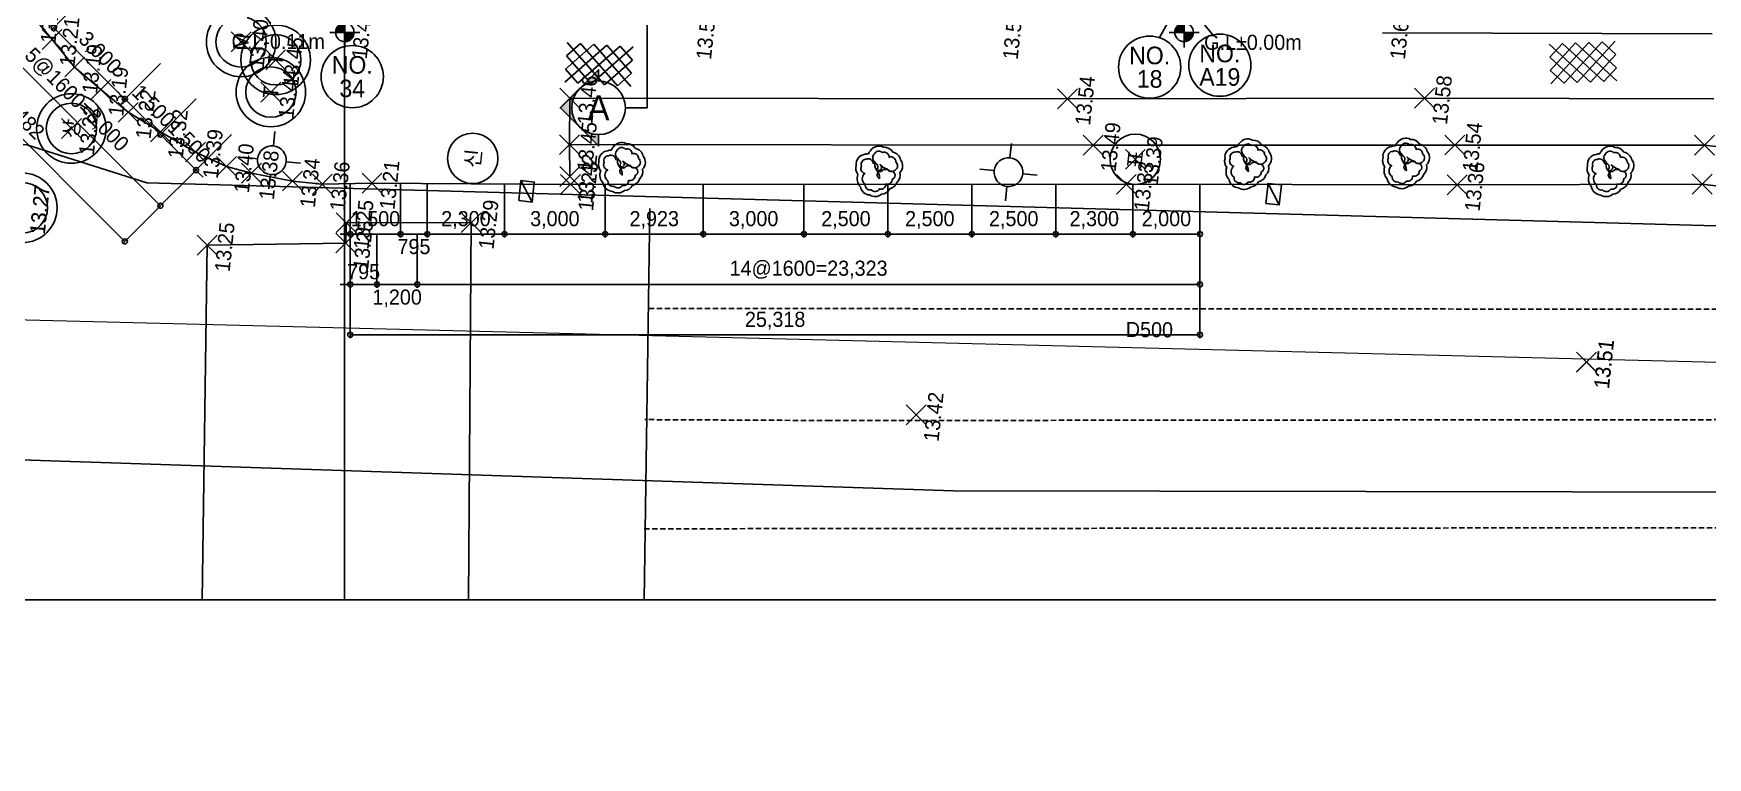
# Model space of a CAD drawing. Header units: millimetres. Extents: x 1073475 to 2890243, y -1340830 to -367733.
# Drawn here: x 1669153 to 1685988, y -399366 to -392086 of the extents above; entities that cross this region are included whole.
import ezdxf
from ezdxf.enums import TextEntityAlignment as Align
from ezdxf.xclip import XClip

# ---------------------------------------------------------------- set-up
doc = ezdxf.new("R2010")
doc.units = ezdxf.units.MM
doc.header["$LTSCALE"] = 50
doc.header["$XCLIPFRAME"] = 2
doc.header["$PDMODE"] = 3
doc.header["$PDSIZE"] = 100
doc.linetypes.add('HIDDEN2', pattern=[4.7625, 3.175, -1.5875])
doc.linetypes.add('PHANTOM', pattern=[63.5, 31.75, -6.35, 6.35, -6.35, 6.35, -6.35])
doc.layers.get('Defpoints').update_dxf_attribs({"color": 151})
for name, color, linetype in [('1-우수관로', 140, '우수'), ('C-DIM', 7, 'Continuous'), ('NO', 2, 'Continuous'), ('가로등', 1, 'Continuous'), ('단면', 4, 'Continuous'), ('도로', 1, 'Continuous'), ('맨홀', 1, 'Continuous'), ('보도', 7, 'Continuous'), ('보도블럭', 7, 'Continuous'), ('상수도맨홀', 1, 'Continuous'), ('신호등', 1, 'Continuous'), ('연속지적도', 32, 'Continuous'), ('우수받이', 5, 'Continuous'), ('자전거전용도로', 7, 'Continuous'), ('조경', 3, 'Continuous'), ('지하지장물_상수관로', 5, 'HIDDEN2'), ('지하지장물_전기관로', 1, 'HIDDEN2'), ('차선', 7, 'HIDDEN2'), ('측량점_높이', 8, 'Continuous'), ('측량점_심볼', 7, 'Continuous'), ('통신맨홀', 1, 'Continuous'), ('표지판', 1, 'Continuous'), ('현황레벨', 7, 'Continuous'), ('화단경계', 3, 'Continuous'), ('횡단보도', 40, 'Continuous')]:
    doc.layers.add(name, color=color, linetype=linetype)
doc.styles.add('LT', font='')
doc.styles.get("Standard").update_dxf_attribs({"font": ''})
doc.styles.add('굴림체', font='')
doc.styles.add('돋움', font='')
doc.styles.get('LT').set_extended_font_data('GulimChe')
doc.styles.get('Standard').set_extended_font_data('Dotum')
doc.styles.get('굴림체').set_extended_font_data('Dotum')
doc.styles.get('돋움').set_extended_font_data('Dotum')
doc.linetypes.add('POWER_LINE', pattern='A,12.7,-5.08,["POWER",Standard,S=2.54,R=0,X=-2.54,Y=-1.27],-6.35', length=24.13)
doc.linetypes.add('WATER_LINE', pattern='A,12.7,-5.08,["WATER",Standard,S=2.54,R=0,X=-2.54,Y=-1.27],-6.35', length=24.13)
doc.linetypes.add('우수', pattern='A,0.5,-0.05,["우수",LT,S=0.1,R=0,X=0,Y=-0.05],-0.4', length=0.95)
doc.dimstyles.new('SAM-300', dxfattribs={"dimscale": 1.5, "dimtxt": 300, "dimasz": 100, "dimexe": 70, "dimexo": 0, "dimgap": 100, "dimtad": 1, "dimdec": 0, "dimzin": 0, "dimdsep": 46, "dimlunit": 6, "dimtxsty": '돋움', "dimblk": 'ORIGIN', "dimcen": 100, "dimclrd": 1, "dimclre": 1, "dimclrt": 7, "dimadec": 0, "dimazin": 0, "dimtfac": 1, "dimtdec": 0, "dimtix": 1, "dimtmove": 2, "dimatfit": 3, "dimfxl": 70, "dimtolj": 1, "dimtzin": 0, "dimlwd": -1, "dimlwe": -1, "dimarcsym": 0})

# ---------------------------------------------------------------- blocks, each defined once
blk = doc.blocks.new('A$405090834614')
at = {"layer": '1-우수관로', "color": 251, "linetype": '우수', "lineweight": 0, "ltscale": 80}
blk.add_lwpolyline([(121638, 164312), (127425, 92669), (132944, 11829)], dxfattribs=at)
at = {"layer": '가로등', "color": 251, "linetype": 'Continuous'}
for p, q in [((127972, 147665), (127972, 148094)), ((127543, 147237), (127115, 147237)), ((128400, 147237), (128829, 147237)), ((127972, 146808), (127972, 146380)), ((129933, 125805), (129933, 126234)), ((129505, 125377), (129076, 125377)), ((130362, 125377), (130790, 125377)), ((129933, 124948), (129933, 124520))]:
    blk.add_line(p, q, dxfattribs=at)
for centre, major_axis, start_param, end_param in [((127972, 147237), (303, 303), 5.497787, 11.780972), ((129933, 125377), (-303, 303), 3.926991, 10.210176)]:
    blk.add_ellipse(centre, major_axis=major_axis, ratio=1, start_param=start_param, end_param=end_param, dxfattribs=at)
at = {"layer": '도로', "color": 251}
for p, q in [((130855, 154133), (131475, 154771)), ((130114, 153376), (130855, 154133)), ((129528, 152532), (130114, 153376)), ((128940, 151649), (129528, 152532)), ((128458, 150633), (128940, 151649)), ((127975, 149531), (128458, 150633)), ((127648, 148566), (127975, 149531)), ((127524, 147805), (127648, 148566)), ((127421, 146565), (127524, 147805)), ((127421, 145670), (127421, 146565)), ((127610, 144201), (127421, 145670)), ((128196, 138313), (127610, 144201)), ((128196, 138313), (128196, 138313)), ((129944, 121845), (128196, 138313)), ((130969, 112042), (129944, 121845)), ((131755, 104782), (130969, 112042)), ((131602, 94836), (131755, 104782)), ((131755, 104782), (131755, 104782))]:
    blk.add_line(p, q, dxfattribs=at)
at = {"layer": '맨홀', "color": 251}
for radius in [1036, 750]:
    blk.add_circle((131380, 148521), radius, dxfattribs=at)
at = {"layer": '보도', "color": 251}
blk.add_line((135237, 114733), (136239, 104961), dxfattribs=at)
at = {"layer": '보도블럭', "color": 251}
for p, q in [((131202, 138807), (132433, 137674)), ((131218, 138413), (131596, 138823)), ((131235, 138019), (131990, 138840)), ((131251, 137625), (132384, 138856)), ((131596, 138823), (132417, 138068)), ((131990, 138840), (132400, 138462)), ((131218, 138413), (132449, 137280)), ((131267, 137231), (132400, 138462)), ((131235, 138019), (132466, 136886)), ((131284, 136837), (132417, 138068)), ((131678, 136854), (132433, 137674)), ((131251, 137625), (132072, 136870)), ((131267, 137231), (131678, 136854)), ((132072, 136870), (132449, 137280)), ((134431, 108412), (135427, 109756)), ((134257, 109582), (135601, 108586)), ((134315, 109192), (134647, 109640)), ((134373, 108802), (135037, 109698)), ((134489, 108022), (135485, 109366)), ((134647, 109640), (135543, 108976)), ((135037, 109698), (135485, 109366)), ((134315, 109192), (135659, 108196)), ((134373, 108802), (135717, 107806)), ((134547, 107632), (135543, 108976)), ((134431, 108412), (135327, 107748)), ((134937, 107690), (135601, 108586)), ((134489, 108022), (134937, 107690)), ((135327, 107748), (135659, 108196))]:
    blk.add_line(p, q, dxfattribs=at)
at = {"layer": '상수도맨홀', "color": 251}
for centre, radius in [((125777, 154483), 1036), ((125777, 154483), 750), ((128282, 153279), 1036), ((128282, 153279), 750)]:
    blk.add_circle(centre, radius, dxfattribs=at)
at = {"layer": '신호등', "color": 251}
blk.add_circle((128658, 141295), 750, dxfattribs=at)
at = {"layer": '연속지적도', "color": 251}
for p, q in [((92708, 141325), (131988, 145494)), ((131988, 145494), (92708, 141325))]:
    blk.add_line(p, q, dxfattribs=at)
at = {"layer": '우수받이', "color": 251}
for points in [[(127551, 139797), (127551, 139397), (128151, 139397), (128151, 139797)], [(129815, 117648), (129815, 117248), (130415, 117248), (130415, 117648)]]:
    blk.add_lwpolyline(points, close=True, dxfattribs=at)
for points in [[(127551, 139397), (128151, 139797)], [(129815, 117248), (130415, 117648)]]:
    blk.add_lwpolyline(points, dxfattribs=at)
at = {"layer": '자전거전용도로', "color": 251}
for p, q in [((129369, 138469), (130745, 138606)), ((130745, 138606), (132293, 123856)), ((132293, 123856), (133434, 113281)), ((133434, 113281), (134320, 104708)), ((133434, 113281), (133434, 113281))]:
    blk.add_line(p, q, dxfattribs=at)
at = {"layer": '조경', "color": 251}
for points in [[(128332, 137353, 0.346815), (128119, 137052, 0.330985), (128178, 136700, 0.257815), (128360, 136476, 0.268393), (128587, 136281, 0.287741), (128870, 136229, 0.374085), (129262, 136246, 0.296108), (129461, 136501, 0.276004), (129576, 136785, 0.397465), (129431, 137167, 0.08978), (129336, 137217, 0.089366), (129309, 137319, 0.417873), (128948, 137542, 0.244957), (128684, 137462, 0.283849)], [(128418, 137215, 0.520567), (128276, 137018, 0.520567), (128326, 136779, 0.520567), (128497, 136607, 0.520567), (128661, 136428, 0.997573), (128879, 136535, 0.520567), (128851, 136775, 0.940956), (128639, 136810, 0.176046), (128882, 136928, 1.063971), (129046, 136839, 0.138397), (128940, 136603, 0.467806), (128937, 136374, 0.520567), (129180, 136380, 0.520567), (129297, 136592, 0.520567), (129414, 136804, 0.520567), (129351, 137039, 0.520567), (129112, 136991, 0.258914), (128882, 136928, 0.824029), (129069, 137047, 0.520567), (129165, 137269, 0.520567), (128951, 137384, 0.520567), (128744, 137259, 0.520567), (128418, 137215)], [(129035, 129719, 0.346815), (128821, 129417, 0.330985), (128881, 129066, 0.257815), (129063, 128842, 0.268393), (129289, 128647, 0.287741), (129573, 128595, 0.374085), (129964, 128612, 0.296108), (130164, 128867, 0.276004), (130279, 129150, 0.397465), (130133, 129533, 0.08978), (130039, 129582, 0.089366), (130012, 129684, 0.417873), (129650, 129907, 0.244957), (129386, 129828, 0.283849)], [(129121, 129581, 0.520567), (128979, 129384, 0.520567), (129029, 129145, 0.520567), (129199, 128972, 0.520567), (129364, 128793, 0.997573), (129582, 128900, 0.520567), (129553, 129141, 0.940956), (129341, 129176, 0.176046), (129584, 129293, 1.063971), (129749, 129204, 0.138397), (129643, 128968, 0.467806), (129640, 128740, 0.520567), (129883, 128746, 0.520567), (130000, 128958, 0.520567), (130117, 129170, 0.520567), (130053, 129404, 0.520567), (129815, 129357, 0.258914), (129584, 129293, 0.824029), (129771, 129413, 0.520567), (129868, 129635, 0.520567), (129654, 129750, 0.520567), (129446, 129624, 0.520567), (129121, 129581)], [(130404, 118814, 0.346815), (130191, 118512, 0.330985), (130250, 118161, 0.257815), (130432, 117937, 0.268393), (130659, 117742, 0.287741), (130942, 117689, 0.374085), (131333, 117706, 0.296108), (131533, 117962, 0.276004), (131648, 118245, 0.397465), (131503, 118628, 0.08978), (131408, 118677, 0.089366), (131381, 118779, 0.417873), (131020, 119002, 0.244957), (130755, 118923, 0.283849)], [(130490, 118676, 0.520567), (130348, 118478, 0.520567), (130398, 118240, 0.520567), (130569, 118067, 0.520567), (130733, 117888, 0.997573), (130951, 117995, 0.520567), (130923, 118236, 0.940956), (130711, 118270, 0.176046), (130953, 118388, 1.063971), (131118, 118299, 0.138397), (131012, 118063, 0.467806), (131009, 117834, 0.520567), (131252, 117841, 0.520567), (131369, 118053, 0.520567), (131486, 118264, 0.520567), (131423, 118499, 0.520567), (131184, 118452, 0.258914), (130953, 118388, 0.824029), (131141, 118507, 0.520567), (131237, 118729, 0.520567), (131023, 118844, 0.520567), (130816, 118719, 0.520567), (130490, 118676)], [(130924, 114133, 0.346815), (130711, 113832, 0.330985), (130770, 113480, 0.257815), (130952, 113256, 0.268393), (131179, 113062, 0.287741), (131463, 113009, 0.374085), (131854, 113026, 0.296108), (132053, 113282, 0.276004), (132168, 113565, 0.397465), (132023, 113948, 0.08978), (131928, 113997, 0.089366), (131901, 114099, 0.417873), (131540, 114322, 0.244957), (131276, 114243, 0.283849)], [(131011, 113996, 0.520567), (130869, 113798, 0.520567), (130918, 113560, 0.520567), (131089, 113387, 0.520567), (131254, 113208, 0.997573), (131472, 113315, 0.520567), (131443, 113555, 0.940956), (131231, 113590, 0.176046), (131474, 113708, 1.063971), (131638, 113619, 0.138397), (131532, 113383, 0.467806), (131529, 113154, 0.520567), (131772, 113161, 0.520567), (131889, 113372, 0.520567), (132007, 113584, 0.520567), (131943, 113819, 0.520567), (131704, 113771, 0.258914), (131474, 113708, 0.824029), (131661, 113827, 0.520567), (131758, 114049, 0.520567), (131544, 114164, 0.520567), (131336, 114039, 0.520567), (131011, 113996)], [(131330, 108053, 0.346815), (131116, 107751, 0.330985), (131176, 107400, 0.257815), (131358, 107176, 0.268393), (131584, 106981, 0.287741), (131868, 106929, 0.374085), (132259, 106946, 0.296108), (132459, 107201, 0.276004), (132574, 107484, 0.397465), (132428, 107867, 0.08978), (132334, 107916, 0.089366), (132306, 108018, 0.417873), (131945, 108241, 0.244957), (131681, 108162, 0.283849)], [(131416, 107915, 0.520567), (131274, 107718, 0.520567), (131323, 107479, 0.520567), (131494, 107306, 0.520567), (131659, 107127, 0.997573), (131877, 107234, 0.520567), (131848, 107475, 0.940956), (131636, 107510, 0.176046), (131879, 107627, 1.063971), (132044, 107539, 0.138397), (131938, 107302, 0.467806), (131935, 107074, 0.520567), (132177, 107080, 0.520567), (132295, 107292, 0.520567), (132412, 107504, 0.520567), (132348, 107738, 0.520567), (132110, 107691, 0.258914), (131879, 107627, 0.824029), (132066, 107747, 0.520567), (132163, 107969, 0.520567), (131949, 108084, 0.520567), (131741, 107958, 0.520567), (131416, 107915)]]:
    blk.add_lwpolyline(points, format="xyb", close=True, dxfattribs=at)
at = {"layer": '지하지장물_상수관로', "color": 251, "linetype": 'WATER_LINE', "ltscale": 3}
blk.add_lwpolyline([(125974, 172142), (127656, 154547), (126905, 150875), (134574, 53206), (135978, 16885)], dxfattribs=at)
at = {"layer": '지하지장물_전기관로', "color": 251, "linetype": 'POWER_LINE', "ltscale": 3}
blk.add_lwpolyline([(128114, 30390), (124995, 81247), (120316, 126000), (117897, 159426), (117322, 167477), (116075, 173707), (115884, 185784), (118473, 190768)], dxfattribs=at)
at = {"layer": '차선', "color": 251, "linetype": 'ByBlock'}
blk.add_line((127727, 135889), (112158, 134458), dxfattribs=at)
at = {"layer": '차선', "color": 251}
for p, q in [((122013, 129883), (121459, 135374)), ((124764, 135599), (129327, 92317)), ((118223, 135054), (124427, 77076)), ((126736, 85773), (122013, 129883))]:
    blk.add_line(p, q, dxfattribs=at)
at = {"layer": '측량점_심볼', "color": 251}
for p in [(130855, 154133), (128282, 153279), (130114, 153376), (129528, 152532), (128940, 151649), (128458, 150633), (127975, 149531), (125251, 148890), (127648, 148566), (131380, 148521), (127524, 147805), (129988, 147483), (130959, 147442), (127421, 146565), (127421, 145670), (125750, 144792), (126355, 144845), (127610, 144201), (126749, 141141), (128196, 138313), (128423, 138361), (129369, 138469), (130745, 138606), (122451, 127350), (132293, 123856), (131000, 122951), (129944, 121845), (130713, 121659), (133434, 113281), (132140, 112234), (130969, 112042), (126119, 107650), (126125, 107655), (131755, 104782), (132918, 104836)]:
    blk.add_point(p, dxfattribs=at)
at = {"layer": '통신맨홀', "color": 251}
for centre, radius in [((129988, 147483), 1036), ((129988, 147483), 750), ((130959, 147442), 1036), ((130959, 147442), 750)]:
    blk.add_circle(centre, radius, dxfattribs=at)
at = {"layer": '표지판', "color": 251}
blk.add_circle((130713, 121659), 750, dxfattribs=at)
at = {"layer": '화단경계', "color": 251}
for p, q in [((128423, 138361), (129369, 138469)), ((131000, 122951), (129369, 138469)), ((132140, 112234), (131000, 122951)), ((132918, 104836), (132140, 112234)), ((132791, 95376), (132918, 104836))]:
    blk.add_line(p, q, dxfattribs=at)
at = {"layer": '횡단보도', "color": 251}
for p, q in [((110889, 147574), (125251, 148890)), ((125251, 148890), (125750, 144792)), ((125750, 144792), (126355, 144845)), ((126355, 144845), (126749, 141141)), ((126749, 141141), (111426, 139618))]:
    blk.add_line(p, q, dxfattribs=at)
at = {"layer": '1-우수관로', "color": 251, "linetype": '우수', "lineweight": 0, "ltscale": 5, "style": '굴림체'}
blk.add_text('D500', height=450, rotation=275.5675, dxfattribs=at).set_placement((125554, 119983), align=Align.RIGHT)
at = {"layer": '상수도맨홀', "color": 251, "style": '굴림체'}
for s, p in [('상', (128282, 153279)), ('M', (131380, 148521)), ('T', (129988, 147483)), ('T', (130959, 147442)), ('신', (128658, 141295)), ('표', (130713, 121659))]:
    blk.add_text(s, height=450, dxfattribs=at).set_placement(p, align=Align.MIDDLE)
at = {"layer": '측량점_높이', "color": 251, "style": '굴림체'}
for s, p in [('13.27', (125777, 154183)), ('13.27', (125784, 154189)), ('13.29', (131475, 154471)), ('13.21', (130855, 153833)), ('13.22', (128282, 152979)), ('13.19', (130114, 153076)), ('13.19', (129528, 152232)), ('13.22', (128940, 151349)), ('13.32', (128458, 150333)), ('13.39', (127975, 149231)), ('13.25', (125251, 148590)), ('13.40', (127648, 148266)), ('13.40', (131380, 148221)), ('13.38', (127524, 147505)), ('13.44', (129988, 147183)), ('13.45', (130959, 147142)), ('13.34', (127421, 146265)), ('13.36', (127421, 145370)), ('13.49', (131984, 145196)), ('13.25', (125750, 144492)), ('13.25', (126355, 144545)), ('13.21', (127610, 143901)), ('13.29', (126749, 140841)), ('13.45', (129369, 138169)), ('13.46', (130745, 138306)), ('13.23', (128196, 138013)), ('13.42', (128423, 138061)), ('13.52', (133055, 134992)), ('13.42', (122451, 127050)), ('13.55', (134015, 125906)), ('13.54', (132293, 123556)), ('13.49', (131000, 122651)), ('13.33', (129944, 121545)), ('13.39', (130713, 121359)), ('13.60', (135237, 114433)), ('13.58', (133434, 112981)), ('13.36', (130969, 111742)), ('13.54', (132140, 111934)), ('13.51', (126119, 107350)), ('13.51', (126125, 107355))]:
    blk.add_text(s, height=450, dxfattribs=at).set_placement(p, align=Align.TOP_CENTER)
blk = doc.blocks.new('A$C070F4A8E')
at = {"layer": '단면'}
h = blk.add_hatch(color=256, dxfattribs=at)
h.paths.add_polyline_path([(-1074, 302), (-1377, 0), (-1074, -302, -0.414214)])
h.paths.add_polyline_path([(-772, 605), (-1074, 302, -0.198912), (-772, 427)])
h.paths.add_polyline_path([(-772, -427, -0.198912), (-1074, -302), (-772, -605)])
for p, q in [((-345, 0), (0, 0)), ((0, 0), (0, -845))]:
    blk.add_line(p, q, dxfattribs=at)
blk.add_lwpolyline([(-772, -427), (-772, -605), (-1377, 0), (-772, 605), (-772, 427)], dxfattribs=at)
at = {"layer": '단면', "extrusion": (0, 0, -1)}
blk.add_ellipse((-772, 0), major_axis=(1, 427), ratio=1, start_param=4.711077, end_param=10.994262, dxfattribs=at)
blk = doc.blocks.new('_Origin')
at = {"color": 0, "linetype": 'ByBlock', "lineweight": -2}
blk.add_line((0, 0), (-1, 0), dxfattribs=at)
blk.add_circle((0, 0), 0.5, dxfattribs=at)
blk = doc.blocks.new('*D926')
at = {"layer": 'C-DIM', "color": 1, "ltscale": 0.2, "transparency": 16777216}
for p, q in [((1710429, -696988), (1710429, -698593)), ((1735746, -696988), (1735746, -698593)), ((1735596, -698488), (1710579, -698488))]:
    blk.add_line(p, q, dxfattribs=at)
at = {"layer": 'Defpoints', "color": 0, "ltscale": 0.2, "transparency": 16777216}
for p in [(1710429, -696988), (1735746, -696988), (1710429, -698488)]:
    blk.add_point(p, dxfattribs=at)
at = {"layer": 'C-DIM', "color": 1, "ltscale": 0.2, "transparency": 16777216, "xscale": 150, "yscale": 150, "zscale": 150, "rotation": 180}
blk.add_blockref('_Origin', (1710429, -698488), dxfattribs=at)
at = {"layer": 'C-DIM', "color": 1, "ltscale": 0.2, "transparency": 16777216, "xscale": 150, "yscale": 150, "zscale": 150}
blk.add_blockref('_Origin', (1735746, -698488), dxfattribs=at)
at = {"layer": 'C-DIM', "color": 7, "ltscale": 0.2, "transparency": 16777216, "insert": (1723088, -698070), "char_height": 450, "attachment_point": 5, "style": '돋움'}
blk.add_mtext('\\A1;25,318', dxfattribs=at)
blk = doc.blocks.new('*D929')
at = {"layer": 'C-DIM', "color": 1, "ltscale": 0.2, "transparency": 16777216}
for p, q in [((1698067, -687940), (1696932, -689075)), ((1703605, -695600), (1697112, -689107)), ((1704772, -694645), (1703637, -695780))]:
    blk.add_line(p, q, dxfattribs=at)
at = {"layer": 'Defpoints', "color": 0, "ltscale": 0.2, "transparency": 16777216}
for p in [(1698067, -687940), (1697006, -689001), (1704772, -694645)]:
    blk.add_point(p, dxfattribs=at)
at = {"layer": 'C-DIM', "color": 1, "ltscale": 0.2, "transparency": 16777216, "xscale": 150, "yscale": 150, "zscale": 150}
for p, rotation in [((1697006, -689001), 135), ((1703711, -695706), 315)]:
    blk.add_blockref('_Origin', p, dxfattribs=dict(at, rotation=rotation))
at = {"layer": 'C-DIM', "color": 7, "ltscale": 0.2, "transparency": 16777216, "insert": (1700655, -692057), "char_height": 450, "attachment_point": 5, "rotation": 315, "style": '돋움'}
blk.add_mtext('\\A1;9,482', dxfattribs=at)
blk = doc.blocks.new('*D931')
at = {"layer": 'C-DIM', "color": 1, "ltscale": 0.2, "transparency": 16777216}
for p, q in [((1712424, -695488), (1712424, -697093)), ((1735746, -695488), (1735746, -697093)), ((1735596, -696988), (1712574, -696988))]:
    blk.add_line(p, q, dxfattribs=at)
at = {"layer": 'Defpoints', "color": 0, "ltscale": 0.2, "transparency": 16777216}
for p in [(1712424, -695488), (1735746, -695488), (1712424, -696988)]:
    blk.add_point(p, dxfattribs=at)
at = {"layer": 'C-DIM', "color": 1, "ltscale": 0.2, "transparency": 16777216, "xscale": 150, "yscale": 150, "zscale": 150, "rotation": 180}
blk.add_blockref('_Origin', (1712424, -696988), dxfattribs=at)
at = {"layer": 'C-DIM', "color": 1, "ltscale": 0.2, "transparency": 16777216, "xscale": 150, "yscale": 150, "zscale": 150}
blk.add_blockref('_Origin', (1735746, -696988), dxfattribs=at)
at = {"layer": 'C-DIM', "color": 7, "ltscale": 0.2, "transparency": 16777216, "insert": (1724085, -696551), "char_height": 450, "attachment_point": 5, "style": '돋움'}
blk.add_mtext('\\A1;14@1600=23,323', dxfattribs=at)
blk = doc.blocks.new('*D932')
at = {"layer": 'C-DIM', "color": 1, "ltscale": 0.2, "transparency": 16777216}
for p, q in [((1711224, -695488), (1711224, -697093)), ((1712424, -695488), (1712424, -697093)), ((1711074, -696988), (1710924, -696988)), ((1712424, -696988), (1711224, -696988)), ((1712574, -696988), (1712724, -696988))]:
    blk.add_line(p, q, dxfattribs=at)
at = {"layer": 'Defpoints', "color": 0, "ltscale": 0.2, "transparency": 16777216}
for p in [(1711224, -695488), (1712424, -695488), (1711224, -696988)]:
    blk.add_point(p, dxfattribs=at)
at = {"layer": 'C-DIM', "color": 1, "ltscale": 0.2, "transparency": 16777216, "xscale": 150, "yscale": 150, "zscale": 150}
blk.add_blockref('_Origin', (1711224, -696988), dxfattribs=at)
at = {"layer": 'C-DIM', "color": 1, "ltscale": 0.2, "transparency": 16777216, "xscale": 150, "yscale": 150, "zscale": 150, "rotation": 180}
blk.add_blockref('_Origin', (1712424, -696988), dxfattribs=at)
at = {"layer": 'C-DIM', "color": 7, "ltscale": 0.2, "transparency": 16777216, "char_height": 450, "attachment_point": 5, "style": '돋움'}
for s, insert in [('\\A1;', (1711824, -696613)), ('\\A1;1,200', (1711824, -697407))]:
    blk.add_mtext(s, dxfattribs=dict(at, insert=insert))
blk = doc.blocks.new('*D933')
at = {"layer": 'C-DIM', "color": 1, "ltscale": 0.2, "transparency": 16777216}
for p, q in [((1710429, -695488), (1710429, -697093)), ((1711224, -695488), (1711224, -697093)), ((1710279, -696988), (1710129, -696988)), ((1711224, -696988), (1710429, -696988)), ((1711374, -696988), (1711524, -696988))]:
    blk.add_line(p, q, dxfattribs=at)
at = {"layer": 'Defpoints', "color": 0, "ltscale": 0.2, "transparency": 16777216}
for p in [(1710429, -695488), (1711224, -695488), (1710429, -696988)]:
    blk.add_point(p, dxfattribs=at)
at = {"layer": 'C-DIM', "color": 1, "ltscale": 0.2, "transparency": 16777216, "xscale": 150, "yscale": 150, "zscale": 150}
blk.add_blockref('_Origin', (1710429, -696988), dxfattribs=at)
at = {"layer": 'C-DIM', "color": 1, "ltscale": 0.2, "transparency": 16777216, "xscale": 150, "yscale": 150, "zscale": 150, "rotation": 180}
blk.add_blockref('_Origin', (1711224, -696988), dxfattribs=at)
at = {"layer": 'C-DIM', "color": 7, "ltscale": 0.2, "transparency": 16777216, "insert": (1710826, -696613), "char_height": 450, "attachment_point": 5, "style": '돋움'}
blk.add_mtext('\\A1;795', dxfattribs=at)
blk = doc.blocks.new('*D934')
at = {"layer": 'C-DIM', "color": 1, "ltscale": 0.2, "transparency": 16777216}
for p, q in [((1700176, -687928), (1699041, -689063)), ((1704666, -694539), (1699221, -689094)), ((1705833, -693585), (1704698, -694720))]:
    blk.add_line(p, q, dxfattribs=at)
at = {"layer": 'Defpoints', "color": 0, "ltscale": 0.2, "transparency": 16777216}
for p in [(1700176, -687928), (1699115, -688988), (1705833, -693585)]:
    blk.add_point(p, dxfattribs=at)
at = {"layer": 'C-DIM', "color": 1, "ltscale": 0.2, "transparency": 16777216, "xscale": 150, "yscale": 150, "zscale": 150}
for p, rotation in [((1699115, -688988), 135), ((1704772, -694645), 315)]:
    blk.add_blockref('_Origin', p, dxfattribs=dict(at, rotation=rotation))
at = {"layer": 'C-DIM', "color": 7, "ltscale": 0.2, "transparency": 16777216, "insert": (1702253, -691507), "char_height": 450, "attachment_point": 5, "rotation": 315, "style": '돋움'}
blk.add_mtext('\\A1;5@1600=8,000', dxfattribs=at)
blk = doc.blocks.new('A$C5B0247DC')
at = {"layer": '현황레벨'}
h = blk.add_hatch(color=256, dxfattribs=at)
h.paths.add_polyline_path([(0, 111, 0.414214), (-111, 0), (0, 0)])
h.paths.add_polyline_path([(0, 0), (0, -111, 0.414214), (111, 0)])
for p, q in [((-179, 0), (179, 0)), ((0, -179), (0, 179))]:
    blk.add_line(p, q, dxfattribs=at)
blk.add_circle((0, 0), 111, dxfattribs=at)
blk = doc.blocks.new('*D949')
at = {"layer": 'C-DIM', "color": 1, "ltscale": 0.2, "transparency": 16777216}
for p, q in [((1726447, -693988), (1726447, -695593)), ((1728947, -693988), (1728947, -695593)), ((1728797, -695488), (1726597, -695488))]:
    blk.add_line(p, q, dxfattribs=at)
at = {"layer": 'Defpoints', "color": 0, "ltscale": 0.2, "transparency": 16777216}
for p in [(1726447, -693988), (1728947, -693988), (1726447, -695488)]:
    blk.add_point(p, dxfattribs=at)
at = {"layer": 'C-DIM', "color": 1, "ltscale": 0.2, "transparency": 16777216, "xscale": 150, "yscale": 150, "zscale": 150, "rotation": 180}
blk.add_blockref('_Origin', (1726447, -695488), dxfattribs=at)
at = {"layer": 'C-DIM', "color": 1, "ltscale": 0.2, "transparency": 16777216, "xscale": 150, "yscale": 150, "zscale": 150}
blk.add_blockref('_Origin', (1728947, -695488), dxfattribs=at)
at = {"layer": 'C-DIM', "color": 7, "ltscale": 0.2, "transparency": 16777216, "insert": (1727697, -695070), "char_height": 450, "attachment_point": 5, "style": '돋움'}
blk.add_mtext('\\A1;2,500', dxfattribs=at)
blk = doc.blocks.new('*D950')
at = {"layer": 'C-DIM', "color": 1, "ltscale": 0.2, "transparency": 16777216}
for p, q in [((1723947, -693988), (1723947, -695593)), ((1726447, -693988), (1726447, -695593)), ((1726297, -695488), (1724097, -695488))]:
    blk.add_line(p, q, dxfattribs=at)
at = {"layer": 'Defpoints', "color": 0, "ltscale": 0.2, "transparency": 16777216}
for p in [(1723947, -693988), (1726447, -693988), (1723947, -695488)]:
    blk.add_point(p, dxfattribs=at)
at = {"layer": 'C-DIM', "color": 1, "ltscale": 0.2, "transparency": 16777216, "xscale": 150, "yscale": 150, "zscale": 150, "rotation": 180}
blk.add_blockref('_Origin', (1723947, -695488), dxfattribs=at)
at = {"layer": 'C-DIM', "color": 1, "ltscale": 0.2, "transparency": 16777216, "xscale": 150, "yscale": 150, "zscale": 150}
blk.add_blockref('_Origin', (1726447, -695488), dxfattribs=at)
at = {"layer": 'C-DIM', "color": 7, "ltscale": 0.2, "transparency": 16777216, "insert": (1725197, -695070), "char_height": 450, "attachment_point": 5, "style": '돋움'}
blk.add_mtext('\\A1;2,500', dxfattribs=at)
blk = doc.blocks.new('*D951')
at = {"layer": 'C-DIM', "color": 1, "ltscale": 0.2, "transparency": 16777216}
for p, q in [((1720947, -693988), (1720947, -695593)), ((1723947, -693988), (1723947, -695593)), ((1723797, -695488), (1721097, -695488))]:
    blk.add_line(p, q, dxfattribs=at)
at = {"layer": 'Defpoints', "color": 0, "ltscale": 0.2, "transparency": 16777216}
for p in [(1720947, -693988), (1723947, -693988), (1720947, -695488)]:
    blk.add_point(p, dxfattribs=at)
at = {"layer": 'C-DIM', "color": 1, "ltscale": 0.2, "transparency": 16777216, "xscale": 150, "yscale": 150, "zscale": 150, "rotation": 180}
blk.add_blockref('_Origin', (1720947, -695488), dxfattribs=at)
at = {"layer": 'C-DIM', "color": 1, "ltscale": 0.2, "transparency": 16777216, "xscale": 150, "yscale": 150, "zscale": 150}
blk.add_blockref('_Origin', (1723947, -695488), dxfattribs=at)
at = {"layer": 'C-DIM', "color": 7, "ltscale": 0.2, "transparency": 16777216, "insert": (1722447, -695070), "char_height": 450, "attachment_point": 5, "style": '돋움'}
blk.add_mtext('\\A1;3,000', dxfattribs=at)
blk = doc.blocks.new('*D952')
at = {"layer": 'C-DIM', "color": 1, "ltscale": 0.2, "transparency": 16777216}
for p, q in [((1718024, -693988), (1718024, -695593)), ((1720947, -693988), (1720947, -695593)), ((1720797, -695488), (1718174, -695488))]:
    blk.add_line(p, q, dxfattribs=at)
at = {"layer": 'Defpoints', "color": 0, "ltscale": 0.2, "transparency": 16777216}
for p in [(1718024, -693988), (1720947, -693988), (1718024, -695488)]:
    blk.add_point(p, dxfattribs=at)
at = {"layer": 'C-DIM', "color": 1, "ltscale": 0.2, "transparency": 16777216, "xscale": 150, "yscale": 150, "zscale": 150, "rotation": 180}
blk.add_blockref('_Origin', (1718024, -695488), dxfattribs=at)
at = {"layer": 'C-DIM', "color": 1, "ltscale": 0.2, "transparency": 16777216, "xscale": 150, "yscale": 150, "zscale": 150}
blk.add_blockref('_Origin', (1720947, -695488), dxfattribs=at)
at = {"layer": 'C-DIM', "color": 7, "ltscale": 0.2, "transparency": 16777216, "insert": (1719485, -695070), "char_height": 450, "attachment_point": 5, "style": '돋움'}
blk.add_mtext('\\A1;2,923', dxfattribs=at)
blk = doc.blocks.new('*D953')
at = {"layer": 'C-DIM', "color": 1, "ltscale": 0.2, "transparency": 16777216}
for p, q in [((1715024, -693988), (1715024, -695593)), ((1718024, -693988), (1718024, -695593)), ((1717874, -695488), (1715174, -695488))]:
    blk.add_line(p, q, dxfattribs=at)
at = {"layer": 'Defpoints', "color": 0, "ltscale": 0.2, "transparency": 16777216}
for p in [(1715024, -693988), (1718024, -693988), (1715024, -695488)]:
    blk.add_point(p, dxfattribs=at)
at = {"layer": 'C-DIM', "color": 1, "ltscale": 0.2, "transparency": 16777216, "xscale": 150, "yscale": 150, "zscale": 150, "rotation": 180}
blk.add_blockref('_Origin', (1715024, -695488), dxfattribs=at)
at = {"layer": 'C-DIM', "color": 1, "ltscale": 0.2, "transparency": 16777216, "xscale": 150, "yscale": 150, "zscale": 150}
blk.add_blockref('_Origin', (1718024, -695488), dxfattribs=at)
at = {"layer": 'C-DIM', "color": 7, "ltscale": 0.2, "transparency": 16777216, "insert": (1716524, -695070), "char_height": 450, "attachment_point": 5, "style": '돋움'}
blk.add_mtext('\\A1;3,000', dxfattribs=at)
blk = doc.blocks.new('*D954')
at = {"layer": 'C-DIM', "color": 1, "ltscale": 0.2, "transparency": 16777216}
for p, q in [((1712724, -693988), (1712724, -695593)), ((1715024, -693988), (1715024, -695593)), ((1714874, -695488), (1712874, -695488))]:
    blk.add_line(p, q, dxfattribs=at)
at = {"layer": 'Defpoints', "color": 0, "ltscale": 0.2, "transparency": 16777216}
for p in [(1712724, -693988), (1715024, -693988), (1712724, -695488)]:
    blk.add_point(p, dxfattribs=at)
at = {"layer": 'C-DIM', "color": 1, "ltscale": 0.2, "transparency": 16777216, "xscale": 150, "yscale": 150, "zscale": 150, "rotation": 180}
blk.add_blockref('_Origin', (1712724, -695488), dxfattribs=at)
at = {"layer": 'C-DIM', "color": 1, "ltscale": 0.2, "transparency": 16777216, "xscale": 150, "yscale": 150, "zscale": 150}
blk.add_blockref('_Origin', (1715024, -695488), dxfattribs=at)
at = {"layer": 'C-DIM', "color": 7, "ltscale": 0.2, "transparency": 16777216, "insert": (1713874, -695070), "char_height": 450, "attachment_point": 5, "style": '돋움'}
blk.add_mtext('\\A1;2,300', dxfattribs=at)
blk = doc.blocks.new('*D955')
at = {"layer": 'C-DIM', "color": 1, "ltscale": 0.2, "transparency": 16777216}
for p, q in [((1711929, -693988), (1711929, -695593)), ((1712724, -693988), (1712724, -695593)), ((1711779, -695488), (1711629, -695488)), ((1712724, -695488), (1711929, -695488)), ((1712874, -695488), (1713024, -695488))]:
    blk.add_line(p, q, dxfattribs=at)
at = {"layer": 'Defpoints', "color": 0, "ltscale": 0.2, "transparency": 16777216}
for p in [(1711929, -693988), (1712724, -693988), (1711929, -695488)]:
    blk.add_point(p, dxfattribs=at)
at = {"layer": 'C-DIM', "color": 1, "ltscale": 0.2, "transparency": 16777216, "xscale": 150, "yscale": 150, "zscale": 150}
blk.add_blockref('_Origin', (1711929, -695488), dxfattribs=at)
at = {"layer": 'C-DIM', "color": 1, "ltscale": 0.2, "transparency": 16777216, "xscale": 150, "yscale": 150, "zscale": 150, "rotation": 180}
blk.add_blockref('_Origin', (1712724, -695488), dxfattribs=at)
at = {"layer": 'C-DIM', "color": 7, "ltscale": 0.2, "transparency": 16777216, "char_height": 450, "attachment_point": 5, "style": '돋움'}
for s, insert in [('\\A1;', (1712326, -695113)), ('\\A1;795', (1712326, -695864))]:
    blk.add_mtext(s, dxfattribs=dict(at, insert=insert))
blk = doc.blocks.new('*D956')
at = {"layer": 'C-DIM', "color": 1, "ltscale": 0.2, "transparency": 16777216}
for p, q in [((1710429, -693988), (1710429, -695593)), ((1711929, -693988), (1711929, -695593)), ((1710279, -695488), (1710129, -695488)), ((1711929, -695488), (1710429, -695488)), ((1712079, -695488), (1712229, -695488))]:
    blk.add_line(p, q, dxfattribs=at)
at = {"layer": 'Defpoints', "color": 0, "ltscale": 0.2, "transparency": 16777216}
for p in [(1710429, -693988), (1711929, -693988), (1710429, -695488)]:
    blk.add_point(p, dxfattribs=at)
at = {"layer": 'C-DIM', "color": 1, "ltscale": 0.2, "transparency": 16777216, "xscale": 150, "yscale": 150, "zscale": 150}
blk.add_blockref('_Origin', (1710429, -695488), dxfattribs=at)
at = {"layer": 'C-DIM', "color": 1, "ltscale": 0.2, "transparency": 16777216, "xscale": 150, "yscale": 150, "zscale": 150, "rotation": 180}
blk.add_blockref('_Origin', (1711929, -695488), dxfattribs=at)
at = {"layer": 'C-DIM', "color": 7, "ltscale": 0.2, "transparency": 16777216, "insert": (1711179, -695070), "char_height": 450, "attachment_point": 5, "style": '돋움'}
blk.add_mtext('\\A1;1,500', dxfattribs=at)
blk = doc.blocks.new('*D957')
at = {"layer": 'C-DIM', "color": 1, "ltscale": 0.2, "transparency": 16777216}
for p, q in [((1705833, -691463), (1704698, -692598)), ((1704666, -692418), (1704560, -692312)), ((1705833, -693585), (1704772, -692524)), ((1706893, -692524), (1705758, -693659)), ((1705939, -693691), (1706045, -693797))]:
    blk.add_line(p, q, dxfattribs=at)
at = {"layer": 'Defpoints', "color": 0, "ltscale": 0.2, "transparency": 16777216}
for p in [(1705833, -691463), (1704772, -692524), (1706893, -692524)]:
    blk.add_point(p, dxfattribs=at)
at = {"layer": 'C-DIM', "color": 1, "ltscale": 0.2, "transparency": 16777216, "xscale": 150, "yscale": 150, "zscale": 150}
for p, rotation in [((1704772, -692524), 315), ((1705833, -693585), 135)]:
    blk.add_blockref('_Origin', p, dxfattribs=dict(at, rotation=rotation))
at = {"layer": 'C-DIM', "color": 7, "ltscale": 0.2, "transparency": 16777216, "insert": (1705598, -692758), "char_height": 450, "attachment_point": 5, "rotation": 315, "style": '돋움'}
blk.add_mtext('\\A1;1,500', dxfattribs=at)
blk = doc.blocks.new('*D958')
at = {"layer": 'C-DIM', "color": 1, "ltscale": 0.2, "transparency": 16777216}
for p, q in [((1704772, -690403), (1703637, -691538)), ((1703605, -691357), (1703499, -691251)), ((1704772, -692524), (1703711, -691463)), ((1705833, -691463), (1704698, -692598)), ((1704878, -692630), (1704984, -692736))]:
    blk.add_line(p, q, dxfattribs=at)
at = {"layer": 'Defpoints', "color": 0, "ltscale": 0.2, "transparency": 16777216}
for p in [(1704772, -690403), (1703711, -691463), (1705833, -691463)]:
    blk.add_point(p, dxfattribs=at)
at = {"layer": 'C-DIM', "color": 1, "ltscale": 0.2, "transparency": 16777216, "xscale": 150, "yscale": 150, "zscale": 150}
for p, rotation in [((1703711, -691463), 315), ((1704772, -692524), 135)]:
    blk.add_blockref('_Origin', p, dxfattribs=dict(at, rotation=rotation))
at = {"layer": 'C-DIM', "color": 7, "ltscale": 0.2, "transparency": 16777216, "insert": (1704538, -691698), "char_height": 450, "attachment_point": 5, "rotation": 315, "style": '돋움'}
blk.add_mtext('\\A1;1,500', dxfattribs=at)
blk = doc.blocks.new('*D959')
at = {"layer": 'C-DIM', "color": 1, "ltscale": 0.2, "transparency": 16777216}
for p, q in [((1702651, -688281), (1701516, -689416)), ((1703605, -691357), (1701696, -689448)), ((1704772, -690403), (1703637, -691538))]:
    blk.add_line(p, q, dxfattribs=at)
at = {"layer": 'Defpoints', "color": 0, "ltscale": 0.2, "transparency": 16777216}
for p in [(1702651, -688281), (1701590, -689342), (1704772, -690403)]:
    blk.add_point(p, dxfattribs=at)
at = {"layer": 'C-DIM', "color": 1, "ltscale": 0.2, "transparency": 16777216, "xscale": 150, "yscale": 150, "zscale": 150}
for p, rotation in [((1701590, -689342), 135), ((1703711, -691463), 315)]:
    blk.add_blockref('_Origin', p, dxfattribs=dict(at, rotation=rotation))
at = {"layer": 'C-DIM', "color": 7, "ltscale": 0.2, "transparency": 16777216, "insert": (1702947, -690107), "char_height": 450, "attachment_point": 5, "rotation": 315, "style": '돋움'}
blk.add_mtext('\\A1;3,000', dxfattribs=at)
blk = doc.blocks.new('*D1013')
at = {"layer": 'C-DIM', "color": 1, "ltscale": 0.2, "transparency": 16777216}
for p, q in [((1731447, -693988), (1731447, -695593)), ((1733747, -693988), (1733747, -695593)), ((1733597, -695488), (1731597, -695488))]:
    blk.add_line(p, q, dxfattribs=at)
at = {"layer": 'Defpoints', "color": 0, "ltscale": 0.2, "transparency": 16777216}
for p in [(1731447, -693988), (1733747, -693988), (1731447, -695488)]:
    blk.add_point(p, dxfattribs=at)
at = {"layer": 'C-DIM', "color": 1, "ltscale": 0.2, "transparency": 16777216, "xscale": 150, "yscale": 150, "zscale": 150, "rotation": 180}
blk.add_blockref('_Origin', (1731447, -695488), dxfattribs=at)
at = {"layer": 'C-DIM', "color": 1, "ltscale": 0.2, "transparency": 16777216, "xscale": 150, "yscale": 150, "zscale": 150}
blk.add_blockref('_Origin', (1733747, -695488), dxfattribs=at)
at = {"layer": 'C-DIM', "color": 7, "ltscale": 0.2, "transparency": 16777216, "insert": (1732597, -695070), "char_height": 450, "attachment_point": 5, "style": '돋움'}
blk.add_mtext('\\A1;2,300', dxfattribs=at)
blk = doc.blocks.new('*D1015')
at = {"layer": 'C-DIM', "color": 1, "ltscale": 0.2, "transparency": 16777216}
for p, q in [((1728947, -693988), (1728947, -695593)), ((1731447, -693988), (1731447, -695593)), ((1731297, -695488), (1729097, -695488))]:
    blk.add_line(p, q, dxfattribs=at)
at = {"layer": 'Defpoints', "color": 0, "ltscale": 0.2, "transparency": 16777216}
for p in [(1728947, -693988), (1731447, -693988), (1728947, -695488)]:
    blk.add_point(p, dxfattribs=at)
at = {"layer": 'C-DIM', "color": 1, "ltscale": 0.2, "transparency": 16777216, "xscale": 150, "yscale": 150, "zscale": 150, "rotation": 180}
blk.add_blockref('_Origin', (1728947, -695488), dxfattribs=at)
at = {"layer": 'C-DIM', "color": 1, "ltscale": 0.2, "transparency": 16777216, "xscale": 150, "yscale": 150, "zscale": 150}
blk.add_blockref('_Origin', (1731447, -695488), dxfattribs=at)
at = {"layer": 'C-DIM', "color": 7, "ltscale": 0.2, "transparency": 16777216, "insert": (1730197, -695070), "char_height": 450, "attachment_point": 5, "style": '돋움'}
blk.add_mtext('\\A1;2,500', dxfattribs=at)
blk = doc.blocks.new('*D1019')
at = {"layer": 'C-DIM', "color": 1, "ltscale": 0.2, "transparency": 16777216}
for p, q in [((1733747, -693988), (1733747, -695593)), ((1735747, -693988), (1735747, -695593)), ((1735597, -695488), (1733897, -695488))]:
    blk.add_line(p, q, dxfattribs=at)
at = {"layer": 'Defpoints', "color": 0, "ltscale": 0.2, "transparency": 16777216}
for p in [(1733747, -693988), (1735747, -693988), (1733747, -695488)]:
    blk.add_point(p, dxfattribs=at)
at = {"layer": 'C-DIM', "color": 1, "ltscale": 0.2, "transparency": 16777216, "xscale": 150, "yscale": 150, "zscale": 150, "rotation": 180}
blk.add_blockref('_Origin', (1733747, -695488), dxfattribs=at)
at = {"layer": 'C-DIM', "color": 1, "ltscale": 0.2, "transparency": 16777216, "xscale": 150, "yscale": 150, "zscale": 150}
blk.add_blockref('_Origin', (1735747, -695488), dxfattribs=at)
at = {"layer": 'C-DIM', "color": 7, "ltscale": 0.2, "transparency": 16777216, "insert": (1734747, -695070), "char_height": 450, "attachment_point": 5, "style": '돋움'}
blk.add_mtext('\\A1;2,000', dxfattribs=at)
blk = doc.blocks.new('A$C78BD0C8C')
at = {"layer": 'NO', "ltscale": 0.2}
for points in [[(12632.7, -47836.3), (13013.2, -48309.8)], [(11424.5, -48391.3), (11709.7, -47893)]]:
    blk.add_lwpolyline(points, dxfattribs=at)
at = {"layer": 'NO'}
for centre in [(11133.4, -49271.1), (13224.1, -49212.2), (-12626.9, -49553.2)]:
    blk.add_circle(centre, 926.8, dxfattribs=at)
at = {"layer": '단면', "linetype": 'PHANTOM', "ltscale": 0.8}
blk.add_line((-3840, -12262.1), (-3840, -48896.6), dxfattribs=at)
ref = blk.add_blockref('A$405090834614', (117900.7, -194829), dxfattribs=dict(rotation=83.9464212542183))
XClip(ref).set_block_clipping_path([(104661.0409256864, 187029.200860789), (115795.371209384, 82037.659728932), (199028.6359362481, 90864.5294945205), (187894.3056525505, 195856.0706263776)])
at = {"layer": '단면', "xscale": -1.875, "yscale": 1.875, "zscale": 1.875, "rotation": 180}
blk.add_blockref('A$C070F4A8E', (-3840, -50480.6), dxfattribs=at)
at = {"layer": '현황레벨', "xscale": 2.499999999941792, "yscale": 2.499999999941792, "zscale": 2.499999999941792}
for p in [(-12846.8, -48233), (12160, -48233)]:
    blk.add_blockref('A$C5B0247DC', p, dxfattribs=at)
at = {"layer": 'NO', "style": '돋움'}
for s, p in [('NO.', (11133.4, -48921.1)), ('NO.', (13224.1, -48862.2)), ('NO.', (-12626.9, -49203.2)), ('18', (11133.4, -49621.1)), ('A19', (13224.1, -49562.2)), ('34', (-12626.9, -49903.2))]:
    blk.add_text(s, height=525, dxfattribs=at).set_placement(p, align=Align.MIDDLE_CENTER)
at = {"layer": '단면', "style": '돋움'}
blk.add_text('A', height=750, dxfattribs=at).set_placement((-5287.7, -50480.6), align=Align.MIDDLE)
at = {"layer": '현황레벨', "style": '돋움'}
blk.add_text('G.L-0.11m', height=450, dxfattribs=at).set_placement((-13443.1, -48503), align=Align.MIDDLE_RIGHT)
blk.add_text('G.L%%P0.00m', height=450, dxfattribs=at).set_placement((12756.2, -48529.3), align=Align.MIDDLE_LEFT)
at = {"layer": 'C-DIM', "ltscale": 0.2}
for base, p1, p2, picture, middle in [((-26107.5, -47755.5), (-18341.9, -53399.9), (-25046.9, -46694.9), '*D929', (-22459, -50812)), ((-21523.8, -48096.6), (-18341.9, -49157.2), (-20463.2, -47035.9), '*D959', (-20167.1, -48861.2)), ((-19402.5, -50217.9), (-17281.2, -50217.9), (-18341.9, -49157.2), '*D958', (-18576.2, -50452.2)), ((-18341.9, -51278.6), (-16220.5, -51278.6), (-17281.2, -50217.9), '*D957', (-17515.5, -51512.9))]:
    dim = blk.add_linear_dim(base=base, p1=p1, p2=p2, angle=135, dimstyle='SAM-300', dxfattribs=at)
    dim.commit()
    dim.dimension.update_dxf_attribs({"geometry": picture, "text_midpoint": middle, "insert": (-1723113.8, 641245.4)})
dim = blk.add_linear_dim(base=(-23998.7, -47743), p1=(-17281.2, -52339.2), p2=(-22938.1, -46682.4), angle=135, text='5@1600=<>', dimstyle='SAM-300', dxfattribs=at)
dim.commit()
dim.dimension.update_dxf_attribs({"geometry": '*D934', "text_midpoint": (-20860.7, -50261.8), "insert": (-1723113.8, 641245.4)})
for base, p1, p2, picture, middle in [((-12685, -54243), (-11185, -52743), (-12685, -52743), '*D956', (-11935, -53824.4)), ((-10390, -54243), (-8090, -52743), (-10390, -52743), '*D954', (-9240, -53824.4)), ((-8090, -54243), (-5090, -52743), (-8090, -52743), '*D953', (-6590, -53824.4)), ((-5090, -54243), (-2167, -52743), (-5090, -52743), '*D952', (-3628.5, -53824.4)), ((-2167, -54243), (833, -52743), (-2167, -52743), '*D951', (-667, -53824.4)), ((833, -54243), (3333, -52743), (833, -52743), '*D950', (2083, -53824.4)), ((3333, -54243), (5833, -52743), (3333, -52743), '*D949', (4583, -53824.4)), ((5833, -54243), (8333, -52743), (5833, -52743), '*D1015', (7083, -53824.4)), ((8333, -54243), (10633, -52743), (8333, -52743), '*D1013', (9483, -53824.4)), ((10633, -54243), (12632.7, -52743), (10633, -52743), '*D1019', (11632.8, -53824.4)), ((-12685, -55743), (-11890, -54243), (-12685, -54243), '*D933', (-12287.5, -55367.7)), ((-12685, -57243), (12632.7, -55743), (-12685, -55743), '*D926', (-26.2, -56824.4))]:
    dim = blk.add_linear_dim(base=base, p1=p1, p2=p2, dimstyle='SAM-300', dxfattribs=at)
    dim.commit()
    dim.dimension.update_dxf_attribs({"geometry": picture, "text_midpoint": middle, "insert": (-1723113.8, 641245.4)})
for base, p1, p2, text, picture, middle in [((-11185, -54243), (-10390, -52743), (-11185, -52743), '\\X<>', '*D955', (-10787.5, -54243)), ((-11890, -55743), (-10690, -54243), (-11890, -54243), '\\X<>', '*D932', (-11290, -55743)), ((-10690, -55743), (12632.7, -54243), (-10690, -54243), '14@1600=<>', '*D931', (971.3, -55305.1))]:
    dim = blk.add_linear_dim(base=base, p1=p1, p2=p2, text=text, dimstyle='SAM-300', dxfattribs=at)
    dim.commit()
    dim.dimension.update_dxf_attribs({"geometry": picture, "text_midpoint": middle, "insert": (-1723113.8, 641245.4)})

msp = doc.modelspace()

# ---------------------------------------------------------------- linework, layer by layer
at = {"layer": 'Defpoints'}
msp.add_lwpolyline([(1658504.7, -375257.2), (1692922.7, -375257.2), (1692922.7, -397781.3), (1658504.7, -397781.3)], close=True, dxfattribs=at)

# ---------------------------------------------------------------- next in the draw order: block references
at = {"layer": 'C-DIM', "ltscale": 0.2}
ref = msp.add_blockref('A$C78BD0C8C', (1676619.9, -375796.2), dxfattribs=dict(at, xscale=0.3375, yscale=0.3375, zscale=0.3375))
XClip(ref).set_block_clipping_path([(-53674.9236881854, -65141.2139783588), (48304.5635594446, 1596.9759842416)])

doc.saveas('drawing.dxf')
